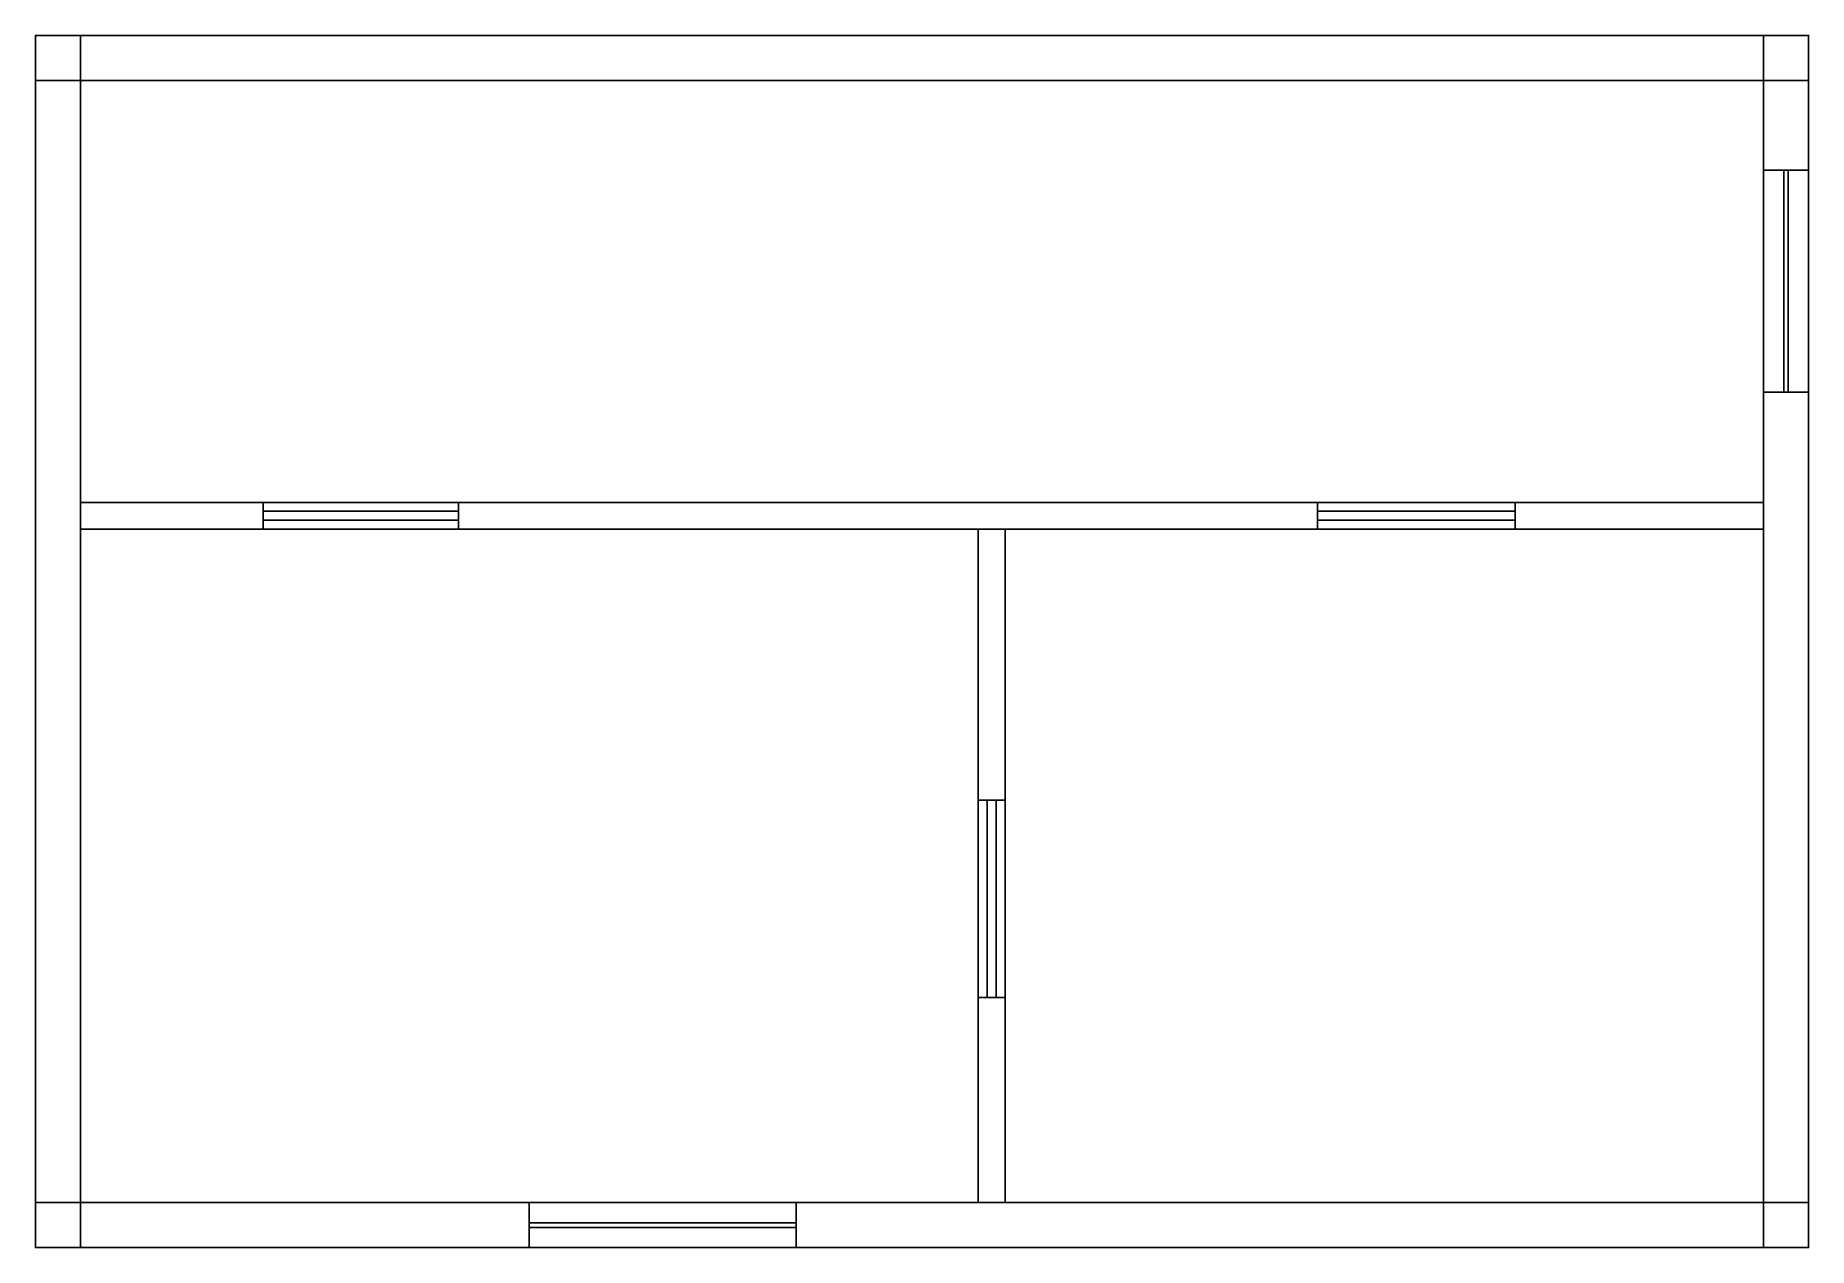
# Model space of a CAD drawing. Header units: metres. Extents: x -0.2 to 7.7, y -0.2 to 5.2.
import ezdxf

# ---------------------------------------------------------------- set-up
doc = ezdxf.new("R2010")
doc.units = ezdxf.units.M
for name, color, linetype in [('A-DOOR-3D', 30, 'Continuous'), ('A-FLOR-3D', 3, 'Continuous'), ('A-GLAZ-3D', 5, 'Continuous'), ('A-WALL-3D', 7, 'Continuous')]:
    doc.layers.add(name, color=color, linetype=linetype)

msp = doc.modelspace()

# ---------------------------------------------------------------- linework, layer by layer
at = {"layer": 'A-DOOR-3D'}
for points in [[(1.6842, 3.0801, 2.0575), (0.8142, 3.0801, 2.0575), (0.8142, 3.0401, 2.0575), (1.6842, 3.0401, 2.0575)], [(1.6842, 3.0801), (0.8142, 3.0801), (0.8142, 3.0801, 2.0575), (1.6842, 3.0801, 2.0575)], [(0.8142, 3.0801), (0.8142, 3.0401), (0.8142, 3.0401, 2.0575), (0.8142, 3.0801, 2.0575)], [(1.6842, 3.0401), (0.8142, 3.0401), (0.8142, 3.0401, 2.0575), (1.6842, 3.0401, 2.0575)], [(1.6842, 3.0801), (1.6842, 3.0401), (1.6842, 3.0401, 2.0575), (1.6842, 3.0801, 2.0575)], [(6.3925, 3.0801, 2.0578), (5.5125, 3.0801, 2.0578), (5.5125, 3.0401, 2.0578), (6.3925, 3.0401, 2.0578)], [(6.3925, 3.0801), (5.5125, 3.0801), (5.5125, 3.0801, 2.0578), (6.3925, 3.0801, 2.0578)], [(5.5125, 3.0801), (5.5125, 3.0401), (5.5125, 3.0401, 2.0578), (5.5125, 3.0801, 2.0578)], [(6.3925, 3.0401), (5.5125, 3.0401), (5.5125, 3.0401, 2.0578), (6.3925, 3.0401, 2.0578)], [(6.3925, 3.0801), (6.3925, 3.0401), (6.3925, 3.0401, 2.0578), (6.3925, 3.0801, 2.0578)], [(4.08, 0.9135, 2.0574), (4.08, 1.7935, 2.0574), (4.04, 1.7935, 2.0574), (4.04, 0.9135, 2.0574)], [(4.04, 0.9135), (4.04, 1.7935), (4.04, 1.7935, 2.0574), (4.04, 0.9135, 2.0574)], [(4.08, 1.7935), (4.04, 1.7935), (4.04, 1.7935, 2.0574), (4.08, 1.7935, 2.0574)], [(4.08, 0.9135), (4.08, 1.7935), (4.08, 1.7935, 2.0574), (4.08, 0.9135, 2.0574)], [(4.08, 0.9135), (4.04, 0.9135), (4.04, 0.9135, 2.0574), (4.08, 0.9135, 2.0574)]]:
    msp.add_3dface(points, dxfattribs=at)
at = {"layer": 'A-FLOR-3D'}
for points in [[(7.5001, 4.9999), (0, 4.9999), (0, 3.12), (7.5001, 3.12)], [(7.5001, 4.9999, -0.05), (0, 4.9999, -0.05), (0, 4.9999), (7.5001, 4.9999)], [(0, 4.9999, -0.05), (0, 3.12, -0.05), (0, 3.12), (0, 4.9999)], [(7.5001, 3.12, -0.05), (7.5001, 4.9999, -0.05), (7.5001, 4.9999), (7.5001, 3.12)], [(0, 3.12, -0.05), (7.5001, 3.12, -0.05), (7.5001, 3.12), (0, 3.12)], [(4.0001, 3.0001), (0, 3.0001), (0, 0.0001), (4.0001, 0.0001)], [(4.0001, 3.0001, -0.05), (0, 3.0001, -0.05), (0, 3.0001), (4.0001, 3.0001)], [(0, 3.0001, -0.05), (0, 0.0001, -0.05), (0, 0.0001), (0, 3.0001)], [(4.0001, 0.0001, -0.05), (4.0001, 3.0001, -0.05), (4.0001, 3.0001), (4.0001, 0.0001)], [(4.1199, 3.0001), (4.1199, 0.0001), (7.5001, 0.0001), (7.5001, 3.0001)], [(4.1199, 3.0001, -0.05), (4.1199, 0.0001, -0.05), (4.1199, 0.0001), (4.1199, 3.0001)], [(7.5001, 3.0001, -0.05), (4.1199, 3.0001, -0.05), (4.1199, 3.0001), (7.5001, 3.0001)], [(7.5001, 0.0001, -0.05), (7.5001, 3.0001, -0.05), (7.5001, 3.0001), (7.5001, 0.0001)], [(0, 0.0001, -0.05), (4.0001, 0.0001, -0.05), (4.0001, 0.0001), (0, 0.0001)], [(4.1199, 0.0001, -0.05), (7.5001, 0.0001, -0.05), (7.5001, 0.0001), (4.1199, 0.0001)]]:
    msp.add_3dface(points, dxfattribs=at)
at = {"layer": 'A-GLAZ-3D'}
for points in [[(7.6101, 3.6101, 2.011), (7.6101, 4.6001, 2.011), (7.5901, 4.6001, 2.011), (7.5901, 3.6101, 2.011)], [(7.5901, 3.6101, 0.8543), (7.5901, 4.6001, 0.8543), (7.5901, 4.6001, 2.011), (7.5901, 3.6101, 2.011)], [(7.6101, 4.6001, 0.8543), (7.5901, 4.6001, 0.8543), (7.5901, 4.6001, 2.011), (7.6101, 4.6001, 2.011)], [(7.6101, 3.6101, 0.8543), (7.6101, 4.6001, 0.8543), (7.6101, 4.6001, 2.011), (7.6101, 3.6101, 2.011)], [(7.6101, 3.6101, 0.8543), (7.5901, 3.6101, 0.8543), (7.5901, 3.6101, 2.011), (7.6101, 3.6101, 2.011)], [(3.1901, -0.0899, 2.004), (2.0001, -0.0899, 2.004), (2.0001, -0.1099, 2.004), (3.1901, -0.1099, 2.004)], [(3.1901, -0.0899, 0.8479), (2.0001, -0.0899, 0.8479), (2.0001, -0.0899, 2.004), (3.1901, -0.0899, 2.004)], [(2.0001, -0.0899, 0.8479), (2.0001, -0.1099, 0.8479), (2.0001, -0.1099, 2.004), (2.0001, -0.0899, 2.004)], [(3.1901, -0.1099, 0.8479), (2.0001, -0.1099, 0.8479), (2.0001, -0.1099, 2.004), (3.1901, -0.1099, 2.004)], [(3.1901, -0.0899, 0.8479), (3.1901, -0.1099, 0.8479), (3.1901, -0.1099, 2.004), (3.1901, -0.0899, 2.004)]]:
    msp.add_3dface(points, dxfattribs=at)
at = {"layer": 'A-WALL-3D'}
for points in [[(0, -0.1999, 2.5001), (0, 5.1999, 2.5001), (-0.2, 5.1999, 2.5001), (-0.2, -0.1999, 2.5001)], [(-0.2, -0.1999), (-0.2, 5.1999), (-0.2, 5.1999, 2.5001), (-0.2, -0.1999, 2.5001)], [(0, 5.1999), (-0.2, 5.1999), (-0.2, 5.1999, 2.5001), (0, 5.1999, 2.5001)], [(7.7001, 5.1999, 2.5001), (-0.2, 5.1999, 2.5001), (-0.2, 4.9999, 2.5001), (7.7001, 4.9999, 2.5001)], [(7.7001, 5.1999), (-0.2, 5.1999), (-0.2, 5.1999, 2.5001), (7.7001, 5.1999, 2.5001)], [(-0.2, 5.1999), (-0.2, 4.9999), (-0.2, 4.9999, 2.5001), (-0.2, 5.1999, 2.5001)], [(0, -0.1999), (0, 5.1999), (0, 5.1999, 2.5001), (0, -0.1999, 2.5001)], [(7.7001, 4.6001, 2.5001), (7.7001, 5.1999, 2.5001), (7.5001, 5.1999, 2.5001), (7.5001, 4.6001, 2.5001)], [(7.5001, 4.6001), (7.5001, 5.1999), (7.5001, 5.1999, 2.5001), (7.5001, 4.6001, 2.5001)], [(7.7001, 5.1999), (7.5001, 5.1999), (7.5001, 5.1999, 2.5001), (7.7001, 5.1999, 2.5001)], [(7.7001, 4.6001), (7.7001, 5.1999), (7.7001, 5.1999, 2.5001), (7.7001, 4.6001, 2.5001)], [(7.7001, 5.1999), (7.7001, 4.9999), (7.7001, 4.9999, 2.5001), (7.7001, 5.1999, 2.5001)], [(7.7001, 4.9999), (-0.2, 4.9999), (-0.2, 4.9999, 2.5001), (7.7001, 4.9999, 2.5001)], [(7.7001, 3.6101, 0.8543), (7.7001, 4.6001, 0.8543), (7.5001, 4.6001, 0.8543), (7.5001, 3.6101, 0.8543)], [(7.5001, 3.6101), (7.5001, 4.6001), (7.5001, 4.6001, 0.8543), (7.5001, 3.6101, 0.8543)], [(7.7001, 4.6001), (7.5001, 4.6001), (7.5001, 4.6001, 0.8543), (7.7001, 4.6001, 0.8543)], [(7.7001, 3.6101, 2.5001), (7.7001, 4.6001, 2.5001), (7.5001, 4.6001, 2.5001), (7.5001, 3.6101, 2.5001)], [(7.5001, 3.6101, 2.011), (7.5001, 4.6001, 2.011), (7.5001, 4.6001, 2.5001), (7.5001, 3.6101, 2.5001)], [(7.7001, 4.6001, 2.011), (7.5001, 4.6001, 2.011), (7.5001, 4.6001, 2.5001), (7.7001, 4.6001, 2.5001)], [(7.7001, 4.6001), (7.5001, 4.6001), (7.5001, 4.6001, 2.5001), (7.7001, 4.6001, 2.5001)], [(7.7001, 3.6101), (7.7001, 4.6001), (7.7001, 4.6001, 0.8543), (7.7001, 3.6101, 0.8543)], [(7.7001, 3.6101, 2.011), (7.7001, 4.6001, 2.011), (7.7001, 4.6001, 2.5001), (7.7001, 3.6101, 2.5001)], [(7.7001, -0.1999, 2.5001), (7.7001, 3.6101, 2.5001), (7.5001, 3.6101, 2.5001), (7.5001, -0.1999, 2.5001)], [(7.5001, -0.1999), (7.5001, 3.6101), (7.5001, 3.6101, 2.5001), (7.5001, -0.1999, 2.5001)], [(7.7001, 3.6101), (7.5001, 3.6101), (7.5001, 3.6101, 2.5001), (7.7001, 3.6101, 2.5001)], [(7.7001, 3.6101), (7.5001, 3.6101), (7.5001, 3.6101, 0.8543), (7.7001, 3.6101, 0.8543)], [(7.7001, 3.6101, 2.011), (7.5001, 3.6101, 2.011), (7.5001, 3.6101, 2.5001), (7.7001, 3.6101, 2.5001)], [(7.7001, -0.1999), (7.7001, 3.6101), (7.7001, 3.6101, 2.5001), (7.7001, -0.1999, 2.5001)], [(0.8142, 3.12, 2.5001), (0, 3.12, 2.5001), (0, 3.0001, 2.5001), (0.8142, 3.0001, 2.5001)], [(0.8142, 3.12), (0, 3.12), (0, 3.12, 2.5001), (0.8142, 3.12, 2.5001)], [(0, 3.12), (0, 3.0001), (0, 3.0001, 2.5001), (0, 3.12, 2.5001)], [(1.6842, 3.12, 2.5001), (0.8142, 3.12, 2.5001), (0.8142, 3.0001, 2.5001), (1.6842, 3.0001, 2.5001)], [(1.6842, 3.12, 2.0575), (0.8142, 3.12, 2.0575), (0.8142, 3.12, 2.5001), (1.6842, 3.12, 2.5001)], [(0.8142, 3.12, 2.0575), (0.8142, 3.0001, 2.0575), (0.8142, 3.0001, 2.5001), (0.8142, 3.12, 2.5001)], [(0.8142, 3.12), (0.8142, 3.0001), (0.8142, 3.0001, 2.5001), (0.8142, 3.12, 2.5001)], [(5.5125, 3.12, 2.5001), (1.6842, 3.12, 2.5001), (1.6842, 3.0001, 2.5001), (5.5125, 3.0001, 2.5001)], [(5.5125, 3.12), (1.6842, 3.12), (1.6842, 3.12, 2.5001), (5.5125, 3.12, 2.5001)], [(1.6842, 3.12), (1.6842, 3.0001), (1.6842, 3.0001, 2.5001), (1.6842, 3.12, 2.5001)], [(1.6842, 3.12, 2.0575), (1.6842, 3.0001, 2.0575), (1.6842, 3.0001, 2.5001), (1.6842, 3.12, 2.5001)], [(6.3925, 3.12, 2.5001), (5.5125, 3.12, 2.5001), (5.5125, 3.0001, 2.5001), (6.3925, 3.0001, 2.5001)], [(6.3925, 3.12, 2.0578), (5.5125, 3.12, 2.0578), (5.5125, 3.12, 2.5001), (6.3925, 3.12, 2.5001)], [(5.5125, 3.12, 2.0578), (5.5125, 3.0001, 2.0578), (5.5125, 3.0001, 2.5001), (5.5125, 3.12, 2.5001)], [(5.5125, 3.12), (5.5125, 3.0001), (5.5125, 3.0001, 2.5001), (5.5125, 3.12, 2.5001)], [(7.5001, 3.12, 2.5001), (6.3925, 3.12, 2.5001), (6.3925, 3.0001, 2.5001), (7.5001, 3.0001, 2.5001)], [(7.5001, 3.12), (6.3925, 3.12), (6.3925, 3.12, 2.5001), (7.5001, 3.12, 2.5001)], [(6.3925, 3.12), (6.3925, 3.0001), (6.3925, 3.0001, 2.5001), (6.3925, 3.12, 2.5001)], [(6.3925, 3.12, 2.0578), (6.3925, 3.0001, 2.0578), (6.3925, 3.0001, 2.5001), (6.3925, 3.12, 2.5001)], [(7.5001, 3.12), (7.5001, 3.0001), (7.5001, 3.0001, 2.5001), (7.5001, 3.12, 2.5001)], [(0.8142, 3.0001), (0, 3.0001), (0, 3.0001, 2.5001), (0.8142, 3.0001, 2.5001)], [(1.6842, 3.0001, 2.0575), (0.8142, 3.0001, 2.0575), (0.8142, 3.0001, 2.5001), (1.6842, 3.0001, 2.5001)], [(5.5125, 3.0001), (1.6842, 3.0001), (1.6842, 3.0001, 2.5001), (5.5125, 3.0001, 2.5001)], [(4.1199, 1.7935, 2.5001), (4.1199, 3.0001, 2.5001), (4.0001, 3.0001, 2.5001), (4.0001, 1.7935, 2.5001)], [(4.0001, 1.7935), (4.0001, 3.0001), (4.0001, 3.0001, 2.5001), (4.0001, 1.7935, 2.5001)], [(4.1199, 3.0001), (4.0001, 3.0001), (4.0001, 3.0001, 2.5001), (4.1199, 3.0001, 2.5001)], [(4.1199, 1.7935), (4.1199, 3.0001), (4.1199, 3.0001, 2.5001), (4.1199, 1.7935, 2.5001)], [(6.3925, 3.0001, 2.0578), (5.5125, 3.0001, 2.0578), (5.5125, 3.0001, 2.5001), (6.3925, 3.0001, 2.5001)], [(7.5001, 3.0001), (6.3925, 3.0001), (6.3925, 3.0001, 2.5001), (7.5001, 3.0001, 2.5001)], [(4.1199, 0.9135, 2.5001), (4.1199, 1.7935, 2.5001), (4.0001, 1.7935, 2.5001), (4.0001, 0.9135, 2.5001)], [(4.0001, 0.9135, 2.0574), (4.0001, 1.7935, 2.0574), (4.0001, 1.7935, 2.5001), (4.0001, 0.9135, 2.5001)], [(4.1199, 1.7935, 2.0574), (4.0001, 1.7935, 2.0574), (4.0001, 1.7935, 2.5001), (4.1199, 1.7935, 2.5001)], [(4.1199, 1.7935), (4.0001, 1.7935), (4.0001, 1.7935, 2.5001), (4.1199, 1.7935, 2.5001)], [(4.1199, 0.9135, 2.0574), (4.1199, 1.7935, 2.0574), (4.1199, 1.7935, 2.5001), (4.1199, 0.9135, 2.5001)], [(4.1199, 0.0001, 2.5001), (4.1199, 0.9135, 2.5001), (4.0001, 0.9135, 2.5001), (4.0001, 0.0001, 2.5001)], [(4.0001, 0.0001), (4.0001, 0.9135), (4.0001, 0.9135, 2.5001), (4.0001, 0.0001, 2.5001)], [(4.1199, 0.9135), (4.0001, 0.9135), (4.0001, 0.9135, 2.5001), (4.1199, 0.9135, 2.5001)], [(4.1199, 0.9135, 2.0574), (4.0001, 0.9135, 2.0574), (4.0001, 0.9135, 2.5001), (4.1199, 0.9135, 2.5001)], [(4.1199, 0.0001), (4.1199, 0.9135), (4.1199, 0.9135, 2.5001), (4.1199, 0.0001, 2.5001)], [(2.0001, 0.0001, 2.5001), (-0.2, 0.0001, 2.5001), (-0.2, -0.1999, 2.5001), (2.0001, -0.1999, 2.5001)], [(2.0001, 0.0001), (-0.2, 0.0001), (-0.2, 0.0001, 2.5001), (2.0001, 0.0001, 2.5001)], [(-0.2, 0.0001), (-0.2, -0.1999), (-0.2, -0.1999, 2.5001), (-0.2, 0.0001, 2.5001)], [(3.1901, 0.0001, 0.8479), (2.0001, 0.0001, 0.8479), (2.0001, -0.1999, 0.8479), (3.1901, -0.1999, 0.8479)], [(3.1901, 0.0001), (2.0001, 0.0001), (2.0001, 0.0001, 0.8479), (3.1901, 0.0001, 0.8479)], [(2.0001, 0.0001), (2.0001, -0.1999), (2.0001, -0.1999, 0.8479), (2.0001, 0.0001, 0.8479)], [(3.1901, 0.0001, 2.5001), (2.0001, 0.0001, 2.5001), (2.0001, -0.1999, 2.5001), (3.1901, -0.1999, 2.5001)], [(3.1901, 0.0001, 2.004), (2.0001, 0.0001, 2.004), (2.0001, 0.0001, 2.5001), (3.1901, 0.0001, 2.5001)], [(2.0001, 0.0001, 2.004), (2.0001, -0.1999, 2.004), (2.0001, -0.1999, 2.5001), (2.0001, 0.0001, 2.5001)], [(2.0001, 0.0001), (2.0001, -0.1999), (2.0001, -0.1999, 2.5001), (2.0001, 0.0001, 2.5001)], [(7.7001, 0.0001, 2.5001), (3.1901, 0.0001, 2.5001), (3.1901, -0.1999, 2.5001), (7.7001, -0.1999, 2.5001)], [(7.7001, 0.0001), (3.1901, 0.0001), (3.1901, 0.0001, 2.5001), (7.7001, 0.0001, 2.5001)], [(3.1901, 0.0001), (3.1901, -0.1999), (3.1901, -0.1999, 2.5001), (3.1901, 0.0001, 2.5001)], [(3.1901, 0.0001), (3.1901, -0.1999), (3.1901, -0.1999, 0.8479), (3.1901, 0.0001, 0.8479)], [(3.1901, 0.0001, 2.004), (3.1901, -0.1999, 2.004), (3.1901, -0.1999, 2.5001), (3.1901, 0.0001, 2.5001)], [(4.1199, 0.0001), (4.0001, 0.0001), (4.0001, 0.0001, 2.5001), (4.1199, 0.0001, 2.5001)], [(7.7001, 0.0001), (7.7001, -0.1999), (7.7001, -0.1999, 2.5001), (7.7001, 0.0001, 2.5001)], [(0, -0.1999), (-0.2, -0.1999), (-0.2, -0.1999, 2.5001), (0, -0.1999, 2.5001)], [(2.0001, -0.1999), (-0.2, -0.1999), (-0.2, -0.1999, 2.5001), (2.0001, -0.1999, 2.5001)], [(3.1901, -0.1999), (2.0001, -0.1999), (2.0001, -0.1999, 0.8479), (3.1901, -0.1999, 0.8479)], [(3.1901, -0.1999, 2.004), (2.0001, -0.1999, 2.004), (2.0001, -0.1999, 2.5001), (3.1901, -0.1999, 2.5001)], [(7.7001, -0.1999), (3.1901, -0.1999), (3.1901, -0.1999, 2.5001), (7.7001, -0.1999, 2.5001)], [(7.7001, -0.1999), (7.5001, -0.1999), (7.5001, -0.1999, 2.5001), (7.7001, -0.1999, 2.5001)]]:
    msp.add_3dface(points, dxfattribs=at)

doc.saveas('drawing.dxf')
